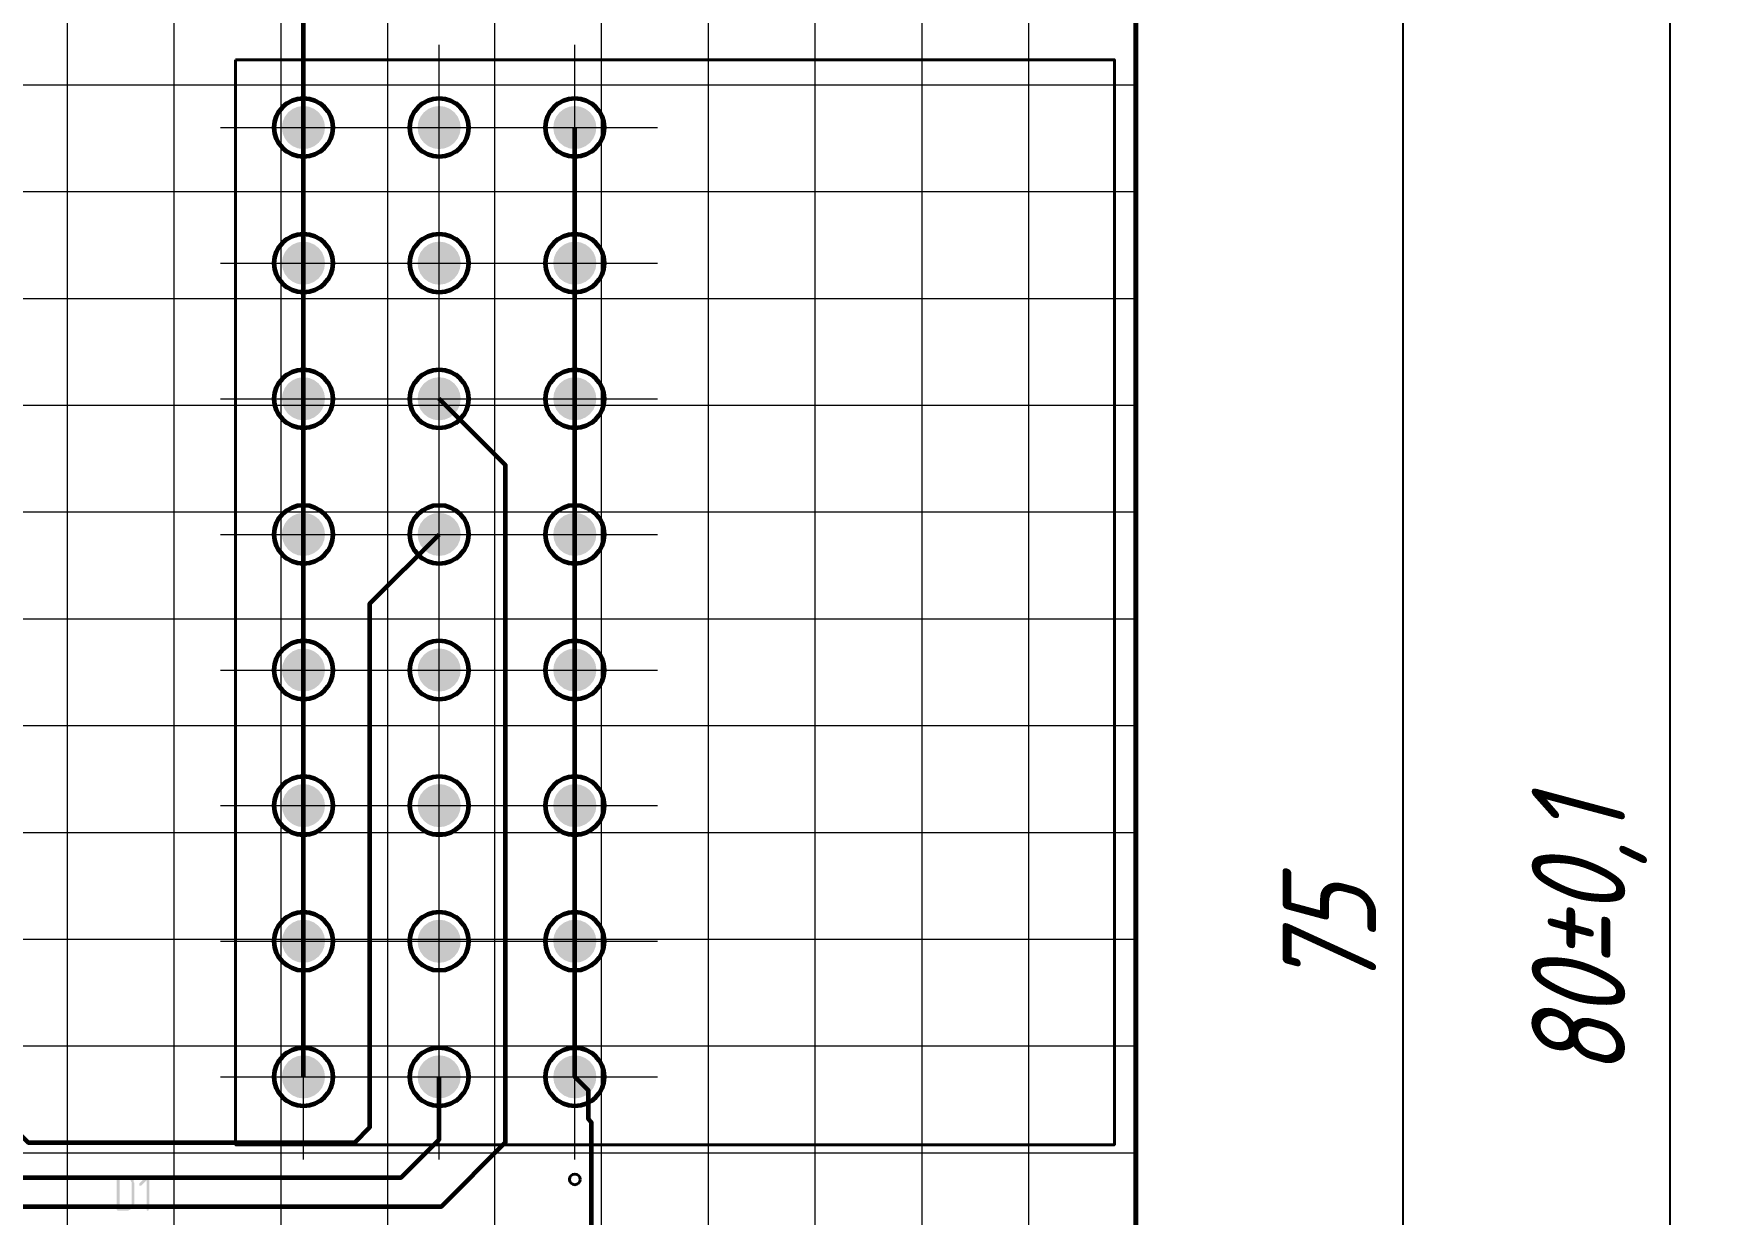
# Paper-space layout 'Layout1' of a CAD drawing. Extents: x -1 to 840, y -1 to 593.
# Drawn here: x 308.1 to 371.3, y 400.9 to 445.1 of the extents above; entities that cross this region are included whole.
import ezdxf

# ---------------------------------------------------------------- set-up
doc = ezdxf.new("R2010")
doc.units = 0
doc.header["$MEASUREMENT"] = 0
doc.layers.get('0').update_dxf_attribs({"linetype": 'CONTINUOUS', "lineweight": 15})
doc.layers.get('DEFPOINTS').update_dxf_attribs({"linetype": 'CONTINUOUS'})
doc.layers.add('PDF _Геометрия', color=7, linetype='CONTINUOUS')
doc.layers.add('PDF _Сплошная заливка', color=7, linetype='CONTINUOUS')
doc.styles.add('GOST type A0', font='', dxfattribs={"oblique": 15, "height": 3.5})
doc.styles.get('GOST type A0').set_extended_font_data('GOST type A')
doc.dimstyles.new('ГОСТ type A', dxfattribs={"dimtxt": 3.5, "dimasz": 3, "dimexe": 2, "dimexo": 0, "dimgap": 1, "dimtad": 1, "dimtoh": 1, "dimtxsty": 'GOST type A0', "dimcen": 0, "dimazin": 2, "dimtfac": 1, "dimtmove": 0, "dimatfit": 3, "dimfxl": 1, "dimarcsym": 0})

# ---------------------------------------------------------------- blocks, each defined once
blk = doc.blocks.new('*D20')
at = {"color": 0, "lineweight": -2, "transparency": 16777216}
for p, q in [((344.334, 486.187), (361.334, 486.187)), ((359.334, 483.187), (359.334, 339.188)), ((344.334, 336.188), (361.334, 336.188))]:
    blk.add_line(p, q, dxfattribs=at)
at = {"color": 0, "transparency": 16777216}
for points in [[(358.834, 483.187), (359.834, 483.187), (359.334, 486.187)], [(358.834, 339.188), (359.834, 339.188), (359.334, 336.188)]]:
    blk.add_solid(points, dxfattribs=at)
at = {"layer": 'DEFPOINTS', "color": 0, "transparency": 16777216}
for p in [(344.334, 486.187), (344.334, 336.188), (359.334, 336.188)]:
    blk.add_point(p, dxfattribs=at)
at = {"color": 0, "transparency": 16777216, "insert": (356.584, 411.188), "char_height": 3.5, "attachment_point": 5, "rotation": 90, "style": 'GOST type A0'}
blk.add_mtext('75', dxfattribs=at)
blk = doc.blocks.new('*D21')
at = {"color": 0, "lineweight": -2, "transparency": 16777216}
for p, q in [((349.334, 491.187), (371.334, 491.187)), ((369.334, 488.187), (369.334, 334.188)), ((349.334, 331.188), (371.334, 331.188))]:
    blk.add_line(p, q, dxfattribs=at)
at = {"color": 0, "transparency": 16777216}
for points in [[(368.834, 488.187), (369.834, 488.187), (369.334, 491.187)], [(368.834, 334.188), (369.834, 334.188), (369.334, 331.188)]]:
    blk.add_solid(points, dxfattribs=at)
at = {"layer": 'DEFPOINTS', "color": 0, "transparency": 16777216}
for p in [(349.334, 491.187), (349.334, 331.188), (369.334, 331.188)]:
    blk.add_point(p, dxfattribs=at)
at = {"color": 0, "transparency": 16777216, "insert": (366.322, 411.188), "char_height": 3.5, "attachment_point": 5, "rotation": 90, "style": 'GOST type A0'}
blk.add_mtext('80±0,1', dxfattribs=at)

psp = doc.layouts.get("Layout1")

# ---------------------------------------------------------------- hatches: boundary and pattern name
at = {"layer": 'PDF _Сплошная заливка', "true_color": 0xffffff, "transparency": 33554559}
for points in [[(317.362, 441.587), (317.389, 441.796), (317.47, 441.991), (317.598, 442.158), (317.765, 442.286), (317.96, 442.367), (318.169, 442.394), (318.169, 441.587)], [(322.443, 441.587), (322.47, 441.796), (322.551, 441.991), (322.679, 442.158), (322.846, 442.286), (323.041, 442.367), (323.25, 442.394), (323.25, 441.587)], [(327.524, 441.587), (327.551, 441.796), (327.632, 441.991), (327.76, 442.158), (327.927, 442.286), (328.122, 442.367), (328.331, 442.394), (328.331, 441.587)], [(318.976, 441.587), (318.948, 441.379), (318.868, 441.184), (318.739, 441.017), (318.572, 440.889), (318.378, 440.808), (318.169, 440.781), (318.169, 441.587)], [(324.057, 441.587), (324.029, 441.379), (323.949, 441.184), (323.82, 441.017), (323.653, 440.889), (323.459, 440.808), (323.25, 440.781), (323.25, 441.587)], [(329.138, 441.587), (329.11, 441.379), (329.03, 441.184), (328.901, 441.017), (328.734, 440.889), (328.539, 440.808), (328.331, 440.781), (328.331, 441.587)], [(317.362, 436.507), (317.389, 436.716), (317.47, 436.911), (317.598, 437.078), (317.765, 437.206), (317.96, 437.287), (318.169, 437.314), (318.169, 436.507)], [(322.443, 436.507), (322.47, 436.716), (322.551, 436.911), (322.679, 437.078), (322.846, 437.206), (323.041, 437.287), (323.25, 437.314), (323.25, 436.507)], [(327.524, 436.507), (327.551, 436.716), (327.632, 436.911), (327.76, 437.078), (327.927, 437.206), (328.122, 437.287), (328.331, 437.314), (328.331, 436.507)], [(318.976, 436.507), (318.948, 436.299), (318.868, 436.104), (318.739, 435.937), (318.572, 435.809), (318.378, 435.728), (318.169, 435.701), (318.169, 436.507)], [(324.057, 436.507), (324.029, 436.299), (323.949, 436.104), (323.82, 435.937), (323.653, 435.809), (323.459, 435.728), (323.25, 435.701), (323.25, 436.507)], [(329.138, 436.507), (329.11, 436.299), (329.03, 436.104), (328.901, 435.937), (328.734, 435.809), (328.539, 435.728), (328.331, 435.701), (328.331, 436.507)], [(317.362, 431.427), (317.389, 431.636), (317.47, 431.831), (317.598, 431.998), (317.765, 432.126), (317.96, 432.207), (318.169, 432.234), (318.169, 431.427)], [(322.443, 431.427), (322.47, 431.636), (322.551, 431.831), (322.679, 431.998), (322.846, 432.126), (323.041, 432.207), (323.25, 432.234), (323.25, 431.427)], [(327.524, 431.427), (327.551, 431.636), (327.632, 431.831), (327.76, 431.998), (327.927, 432.126), (328.122, 432.207), (328.331, 432.234), (328.331, 431.427)], [(318.976, 431.427), (318.948, 431.219), (318.868, 431.024), (318.739, 430.857), (318.572, 430.729), (318.378, 430.648), (318.169, 430.621), (318.169, 431.427)], [(324.057, 431.427), (324.029, 431.219), (323.949, 431.024), (323.82, 430.857), (323.653, 430.729), (323.459, 430.648), (323.25, 430.621), (323.25, 431.427)], [(329.138, 431.427), (329.11, 431.219), (329.03, 431.024), (328.901, 430.857), (328.734, 430.729), (328.539, 430.648), (328.331, 430.621), (328.331, 431.427)], [(317.362, 426.347), (317.389, 426.556), (317.47, 426.751), (317.598, 426.918), (317.765, 427.046), (317.96, 427.127), (318.169, 427.154), (318.169, 426.347)], [(322.443, 426.347), (322.47, 426.556), (322.551, 426.751), (322.679, 426.918), (322.846, 427.046), (323.041, 427.127), (323.25, 427.154), (323.25, 426.347)], [(327.524, 426.347), (327.551, 426.556), (327.632, 426.751), (327.76, 426.918), (327.927, 427.046), (328.122, 427.127), (328.331, 427.154), (328.331, 426.347)], [(318.976, 426.347), (318.948, 426.139), (318.868, 425.944), (318.739, 425.777), (318.572, 425.649), (318.378, 425.568), (318.169, 425.541), (318.169, 426.347)], [(324.057, 426.347), (324.029, 426.139), (323.949, 425.944), (323.82, 425.777), (323.653, 425.649), (323.459, 425.568), (323.25, 425.541), (323.25, 426.347)], [(329.138, 426.347), (329.11, 426.139), (329.03, 425.944), (328.901, 425.777), (328.734, 425.649), (328.539, 425.568), (328.331, 425.541), (328.331, 426.347)], [(317.362, 421.267), (317.389, 421.476), (317.47, 421.671), (317.598, 421.838), (317.765, 421.966), (317.96, 422.047), (318.169, 422.074), (318.169, 421.267)], [(322.443, 421.267), (322.47, 421.476), (322.551, 421.671), (322.679, 421.838), (322.846, 421.966), (323.041, 422.047), (323.25, 422.074), (323.25, 421.267)], [(327.524, 421.267), (327.551, 421.476), (327.632, 421.671), (327.76, 421.838), (327.927, 421.966), (328.122, 422.047), (328.331, 422.074), (328.331, 421.267)], [(318.976, 421.267), (318.948, 421.059), (318.868, 420.864), (318.739, 420.697), (318.572, 420.569), (318.378, 420.488), (318.169, 420.461), (318.169, 421.267)], [(324.057, 421.267), (324.029, 421.059), (323.949, 420.864), (323.82, 420.697), (323.653, 420.569), (323.459, 420.488), (323.25, 420.461), (323.25, 421.267)], [(329.138, 421.267), (329.11, 421.059), (329.03, 420.864), (328.901, 420.697), (328.734, 420.569), (328.539, 420.488), (328.331, 420.461), (328.331, 421.267)], [(317.362, 416.187), (317.389, 416.396), (317.47, 416.591), (317.598, 416.758), (317.765, 416.886), (317.96, 416.967), (318.169, 416.994), (318.169, 416.187)], [(322.443, 416.187), (322.47, 416.396), (322.551, 416.591), (322.679, 416.758), (322.846, 416.886), (323.041, 416.967), (323.25, 416.994), (323.25, 416.187)], [(327.524, 416.187), (327.551, 416.396), (327.632, 416.591), (327.76, 416.758), (327.927, 416.886), (328.122, 416.967), (328.331, 416.994), (328.331, 416.187)], [(318.976, 416.187), (318.948, 415.979), (318.868, 415.784), (318.739, 415.617), (318.572, 415.489), (318.378, 415.408), (318.169, 415.381), (318.169, 416.187)], [(324.057, 416.187), (324.029, 415.979), (323.949, 415.784), (323.82, 415.617), (323.653, 415.489), (323.459, 415.408), (323.25, 415.381), (323.25, 416.187)], [(329.138, 416.187), (329.11, 415.979), (329.03, 415.784), (328.901, 415.617), (328.734, 415.489), (328.539, 415.408), (328.331, 415.381), (328.331, 416.187)], [(317.362, 411.107), (317.389, 411.316), (317.47, 411.511), (317.598, 411.678), (317.765, 411.806), (317.96, 411.887), (318.169, 411.914), (318.169, 411.107)], [(322.443, 411.107), (322.47, 411.316), (322.551, 411.511), (322.679, 411.678), (322.846, 411.806), (323.041, 411.887), (323.25, 411.914), (323.25, 411.107)], [(327.524, 411.107), (327.551, 411.316), (327.632, 411.511), (327.76, 411.678), (327.927, 411.806), (328.122, 411.887), (328.331, 411.914), (328.331, 411.107)], [(318.976, 411.107), (318.948, 410.899), (318.868, 410.704), (318.739, 410.537), (318.572, 410.409), (318.378, 410.328), (318.169, 410.301), (318.169, 411.107)], [(324.057, 411.107), (324.029, 410.899), (323.949, 410.704), (323.82, 410.537), (323.653, 410.409), (323.459, 410.328), (323.25, 410.301), (323.25, 411.107)], [(329.138, 411.107), (329.11, 410.899), (329.03, 410.704), (328.901, 410.537), (328.734, 410.409), (328.539, 410.328), (328.331, 410.301), (328.331, 411.107)], [(317.362, 406.027), (317.389, 406.236), (317.47, 406.431), (317.598, 406.598), (317.765, 406.726), (317.96, 406.807), (318.169, 406.834), (318.169, 406.027)], [(322.443, 406.027), (322.47, 406.236), (322.551, 406.431), (322.679, 406.598), (322.846, 406.726), (323.041, 406.807), (323.25, 406.834), (323.25, 406.027)], [(327.524, 406.027), (327.551, 406.236), (327.632, 406.431), (327.76, 406.598), (327.927, 406.726), (328.122, 406.807), (328.331, 406.834), (328.331, 406.027)], [(318.976, 406.027), (318.948, 405.819), (318.868, 405.624), (318.739, 405.457), (318.572, 405.329), (318.378, 405.248), (318.169, 405.221), (318.169, 406.027)], [(324.057, 406.027), (324.029, 405.819), (323.949, 405.624), (323.82, 405.457), (323.653, 405.329), (323.459, 405.248), (323.25, 405.221), (323.25, 406.027)], [(329.138, 406.027), (329.11, 405.819), (329.03, 405.624), (328.901, 405.457), (328.734, 405.329), (328.539, 405.248), (328.331, 405.221), (328.331, 406.027)]]:
    psp.add_hatch(color=7, dxfattribs=at).paths.add_polyline_path(points)
at = {"layer": 'PDF _Сплошная заливка', "transparency": 33554559}
for points in [[(318.169, 441.587), (318.169, 442.394), (318.378, 442.367), (318.572, 442.286), (318.739, 442.158), (318.868, 441.991), (318.948, 441.796), (318.976, 441.587)], [(323.25, 441.587), (323.25, 442.394), (323.459, 442.367), (323.653, 442.286), (323.82, 442.158), (323.949, 441.991), (324.029, 441.796), (324.057, 441.587)], [(328.331, 441.587), (328.331, 442.394), (328.539, 442.367), (328.734, 442.286), (328.901, 442.158), (329.03, 441.991), (329.11, 441.796), (329.138, 441.587)], [(318.169, 441.587), (318.169, 440.781), (317.96, 440.808), (317.765, 440.889), (317.598, 441.017), (317.47, 441.184), (317.389, 441.379), (317.362, 441.587)], [(323.25, 441.587), (323.25, 440.781), (323.041, 440.808), (322.846, 440.889), (322.679, 441.017), (322.551, 441.184), (322.47, 441.379), (322.443, 441.587)], [(328.331, 441.587), (328.331, 440.781), (328.122, 440.808), (327.927, 440.889), (327.76, 441.017), (327.632, 441.184), (327.551, 441.379), (327.524, 441.587)], [(318.169, 436.507), (318.169, 437.314), (318.378, 437.287), (318.572, 437.206), (318.739, 437.078), (318.868, 436.911), (318.948, 436.716), (318.976, 436.507)], [(323.25, 436.507), (323.25, 437.314), (323.459, 437.287), (323.653, 437.206), (323.82, 437.078), (323.949, 436.911), (324.029, 436.716), (324.057, 436.507)], [(328.331, 436.507), (328.331, 437.314), (328.539, 437.287), (328.734, 437.206), (328.901, 437.078), (329.03, 436.911), (329.11, 436.716), (329.138, 436.507)], [(318.169, 436.507), (318.169, 435.701), (317.96, 435.728), (317.765, 435.809), (317.598, 435.937), (317.47, 436.104), (317.389, 436.299), (317.362, 436.507)], [(323.25, 436.507), (323.25, 435.701), (323.041, 435.728), (322.846, 435.809), (322.679, 435.937), (322.551, 436.104), (322.47, 436.299), (322.443, 436.507)], [(328.331, 436.507), (328.331, 435.701), (328.122, 435.728), (327.927, 435.809), (327.76, 435.937), (327.632, 436.104), (327.551, 436.299), (327.524, 436.507)], [(318.169, 431.427), (318.169, 432.234), (318.378, 432.207), (318.572, 432.126), (318.739, 431.998), (318.868, 431.831), (318.948, 431.636), (318.976, 431.427)], [(323.25, 431.427), (323.25, 432.234), (323.459, 432.207), (323.653, 432.126), (323.82, 431.998), (323.949, 431.831), (324.029, 431.636), (324.057, 431.427)], [(328.331, 431.427), (328.331, 432.234), (328.539, 432.207), (328.734, 432.126), (328.901, 431.998), (329.03, 431.831), (329.11, 431.636), (329.138, 431.427)], [(318.169, 431.427), (318.169, 430.621), (317.96, 430.648), (317.765, 430.729), (317.598, 430.857), (317.47, 431.024), (317.389, 431.219), (317.362, 431.427)], [(323.25, 431.427), (323.25, 430.621), (323.041, 430.648), (322.846, 430.729), (322.679, 430.857), (322.551, 431.024), (322.47, 431.219), (322.443, 431.427)], [(328.331, 431.427), (328.331, 430.621), (328.122, 430.648), (327.927, 430.729), (327.76, 430.857), (327.632, 431.024), (327.551, 431.219), (327.524, 431.427)], [(318.169, 426.347), (318.169, 427.154), (318.378, 427.127), (318.572, 427.046), (318.739, 426.918), (318.868, 426.751), (318.948, 426.556), (318.976, 426.347)], [(323.25, 426.347), (323.25, 427.154), (323.459, 427.127), (323.653, 427.046), (323.82, 426.918), (323.949, 426.751), (324.029, 426.556), (324.057, 426.347)], [(328.331, 426.347), (328.331, 427.154), (328.539, 427.127), (328.734, 427.046), (328.901, 426.918), (329.03, 426.751), (329.11, 426.556), (329.138, 426.347)], [(318.169, 426.347), (318.169, 425.541), (317.96, 425.568), (317.765, 425.649), (317.598, 425.777), (317.47, 425.944), (317.389, 426.139), (317.362, 426.347)], [(323.25, 426.347), (323.25, 425.541), (323.041, 425.568), (322.846, 425.649), (322.679, 425.777), (322.551, 425.944), (322.47, 426.139), (322.443, 426.347)], [(328.331, 426.347), (328.331, 425.541), (328.122, 425.568), (327.927, 425.649), (327.76, 425.777), (327.632, 425.944), (327.551, 426.139), (327.524, 426.347)], [(318.169, 421.267), (318.169, 422.074), (318.378, 422.047), (318.572, 421.966), (318.739, 421.838), (318.868, 421.671), (318.948, 421.476), (318.976, 421.267)], [(323.25, 421.267), (323.25, 422.074), (323.459, 422.047), (323.653, 421.966), (323.82, 421.838), (323.949, 421.671), (324.029, 421.476), (324.057, 421.267)], [(328.331, 421.267), (328.331, 422.074), (328.539, 422.047), (328.734, 421.966), (328.901, 421.838), (329.03, 421.671), (329.11, 421.476), (329.138, 421.267)], [(318.169, 421.267), (318.169, 420.461), (317.96, 420.488), (317.765, 420.569), (317.598, 420.697), (317.47, 420.864), (317.389, 421.059), (317.362, 421.267)], [(323.25, 421.267), (323.25, 420.461), (323.041, 420.488), (322.846, 420.569), (322.679, 420.697), (322.551, 420.864), (322.47, 421.059), (322.443, 421.267)], [(328.331, 421.267), (328.331, 420.461), (328.122, 420.488), (327.927, 420.569), (327.76, 420.697), (327.632, 420.864), (327.551, 421.059), (327.524, 421.267)], [(318.169, 416.187), (318.169, 416.994), (318.378, 416.967), (318.572, 416.886), (318.739, 416.758), (318.868, 416.591), (318.948, 416.396), (318.976, 416.187)], [(323.25, 416.187), (323.25, 416.994), (323.459, 416.967), (323.653, 416.886), (323.82, 416.758), (323.949, 416.591), (324.029, 416.396), (324.057, 416.187)], [(328.331, 416.187), (328.331, 416.994), (328.539, 416.967), (328.734, 416.886), (328.901, 416.758), (329.03, 416.591), (329.11, 416.396), (329.138, 416.187)], [(318.169, 416.187), (318.169, 415.381), (317.96, 415.408), (317.765, 415.489), (317.598, 415.617), (317.47, 415.784), (317.389, 415.979), (317.362, 416.187)], [(323.25, 416.187), (323.25, 415.381), (323.041, 415.408), (322.846, 415.489), (322.679, 415.617), (322.551, 415.784), (322.47, 415.979), (322.443, 416.187)], [(328.331, 416.187), (328.331, 415.381), (328.122, 415.408), (327.927, 415.489), (327.76, 415.617), (327.632, 415.784), (327.551, 415.979), (327.524, 416.187)], [(318.169, 411.107), (318.169, 411.914), (318.378, 411.887), (318.572, 411.806), (318.739, 411.678), (318.868, 411.511), (318.948, 411.316), (318.976, 411.107)], [(323.25, 411.107), (323.25, 411.914), (323.459, 411.887), (323.653, 411.806), (323.82, 411.678), (323.949, 411.511), (324.029, 411.316), (324.057, 411.107)], [(328.331, 411.107), (328.331, 411.914), (328.539, 411.887), (328.734, 411.806), (328.901, 411.678), (329.03, 411.511), (329.11, 411.316), (329.138, 411.107)], [(318.169, 411.107), (318.169, 410.301), (317.96, 410.328), (317.765, 410.409), (317.598, 410.537), (317.47, 410.704), (317.389, 410.899), (317.362, 411.107)], [(323.25, 411.107), (323.25, 410.301), (323.041, 410.328), (322.846, 410.409), (322.679, 410.537), (322.551, 410.704), (322.47, 410.899), (322.443, 411.107)], [(328.331, 411.107), (328.331, 410.301), (328.122, 410.328), (327.927, 410.409), (327.76, 410.537), (327.632, 410.704), (327.551, 410.899), (327.524, 411.107)], [(318.169, 406.027), (318.169, 406.834), (318.378, 406.807), (318.572, 406.726), (318.739, 406.598), (318.868, 406.431), (318.948, 406.236), (318.976, 406.027)], [(323.25, 406.027), (323.25, 406.834), (323.459, 406.807), (323.653, 406.726), (323.82, 406.598), (323.949, 406.431), (324.029, 406.236), (324.057, 406.027)], [(328.331, 406.027), (328.331, 406.834), (328.539, 406.807), (328.734, 406.726), (328.901, 406.598), (329.03, 406.431), (329.11, 406.236), (329.138, 406.027)], [(318.169, 406.027), (318.169, 405.221), (317.96, 405.248), (317.765, 405.329), (317.598, 405.457), (317.47, 405.624), (317.389, 405.819), (317.362, 406.027)], [(323.25, 406.027), (323.25, 405.221), (323.041, 405.248), (322.846, 405.329), (322.679, 405.457), (322.551, 405.624), (322.47, 405.819), (322.443, 406.027)], [(328.331, 406.027), (328.331, 405.221), (328.122, 405.248), (327.927, 405.329), (327.76, 405.457), (327.632, 405.624), (327.551, 405.819), (327.524, 406.027)], [(312.348, 402.306), (312.348, 402.306), (312.373, 402.306), (312.373, 402.306), (312.373, 402.306), (312.373, 402.281), (312.399, 402.281), (312.399, 401.061), (312.399, 401.061), (312.373, 401.061), (312.373, 401.036), (312.373, 401.036), (312.373, 401.036), (312.373, 401.036), (312.348, 401.011), (312.348, 401.011), (312.348, 401.011), (312.322, 401.011), (312.322, 401.011), (312.297, 401.036), (312.297, 401.036), (312.297, 401.036), (312.297, 401.036), (312.297, 401.061), (312.297, 402.154), (312.094, 401.95), (312.094, 401.95), (312.094, 401.95), (312.068, 401.95), (312.068, 401.95), (312.068, 401.95), (312.043, 401.95), (312.043, 401.95), (312.018, 401.95), (312.018, 401.95), (312.018, 401.976), (312.018, 401.976), (312.018, 402.001), (312.018, 402.001), (312.018, 402.001), (312.018, 402.001), (312.018, 402.027), (312.297, 402.306), (312.297, 402.306), (312.322, 402.306), (312.322, 402.306), (312.348, 402.331), (312.348, 402.331)]]:
    psp.add_hatch(color=256, dxfattribs=at).paths.add_polyline_path(points)
h = psp.add_hatch(color=256, dxfattribs=at)
h.paths.add_polyline_path([(311.56, 402.23), (311.281, 402.23), (311.281, 401.112), (311.56, 401.112), (311.586, 401.112), (311.586, 401.112), (311.611, 401.138), (311.636, 401.138), (311.662, 401.138), (311.687, 401.163), (311.687, 401.163), (311.687, 401.163), (311.687, 401.188), (311.713, 401.214), (311.713, 401.214), (311.738, 401.239), (311.738, 401.265), (311.738, 401.29), (311.738, 402.027), (311.738, 402.052), (311.738, 402.052), (311.738, 402.077), (311.738, 402.077), (311.713, 402.103), (311.713, 402.128), (311.687, 402.154), (311.687, 402.179), (311.687, 402.179), (311.662, 402.179), (311.662, 402.179), (311.636, 402.204), (311.611, 402.204), (311.611, 402.23), (311.586, 402.23)], flags=0)
h.paths.add_polyline_path([(311.56, 402.306), (311.586, 402.306), (311.611, 402.306), (311.636, 402.306), (311.687, 402.281), (311.713, 402.255), (311.738, 402.23), (311.738, 402.23), (311.738, 402.23), (311.763, 402.23), (311.763, 402.204), (311.789, 402.179), (311.814, 402.154), (311.814, 402.128), (311.814, 402.077), (311.84, 402.052), (311.84, 402.052), (311.84, 401.29), (311.84, 401.29), (311.84, 401.29), (311.84, 401.29), (311.84, 401.265), (311.814, 401.265), (311.814, 401.239), (311.814, 401.188), (311.789, 401.163), (311.763, 401.138), (311.738, 401.112), (311.738, 401.087), (311.738, 401.087), (311.713, 401.087), (311.687, 401.061), (311.662, 401.036), (311.636, 401.036), (311.586, 401.011), (311.56, 401.011), (311.205, 401.011), (311.205, 401.011), (311.205, 401.036), (311.179, 401.036), (311.179, 401.036), (311.179, 401.036), (311.179, 401.061), (311.179, 402.281), (311.179, 402.281), (311.179, 402.281), (311.179, 402.281), (311.179, 402.306), (311.179, 402.306), (311.205, 402.306), (311.205, 402.306), (311.23, 402.331), (311.56, 402.331)], flags=0)

# ---------------------------------------------------------------- linework, layer by layer
at = {"layer": 'PDF _Геометрия', "lineweight": 20}
for points in [[(106.809, 331.188), (109.29, 331.188), (349.334, 331.188), (349.334, 491.187), (109.29, 491.187)], [(108.05, 331.188), (109.29, 331.188), (109.29, 491.187), (349.334, 491.187), (349.334, 331.188)], [(309.327, 328.708), (309.327, 331.188), (309.327, 491.187)], [(313.328, 329.948), (313.328, 331.188), (313.328, 491.187)], [(317.329, 328.708), (317.329, 331.188), (317.329, 491.187)], [(321.329, 329.948), (321.329, 331.188), (321.329, 491.187)], [(325.33, 328.708), (325.33, 331.188), (325.33, 491.187)], [(329.331, 329.948), (329.331, 331.188), (329.331, 491.187)], [(333.332, 328.708), (333.332, 331.188), (333.332, 491.187)], [(337.332, 329.948), (337.332, 331.188), (337.332, 491.187)], [(341.333, 328.708), (341.333, 331.188), (341.333, 491.187)], [(345.334, 329.948), (345.334, 331.188), (345.334, 491.187)], [(318.169, 438.488), (318.169, 444.687)], [(318.169, 438.788), (318.169, 444.387)], [(323.25, 438.488), (323.25, 444.687)], [(323.25, 438.788), (323.25, 444.387)], [(328.331, 438.488), (328.331, 444.687)], [(328.331, 438.788), (328.331, 444.387)], [(106.809, 443.188), (109.29, 443.188), (349.334, 443.188)], [(315.068, 441.587), (321.269, 441.587)], [(315.368, 441.587), (320.969, 441.587)], [(320.149, 441.587), (326.35, 441.587)], [(320.449, 441.587), (326.05, 441.587)], [(325.23, 441.587), (331.431, 441.587)], [(325.53, 441.587), (331.131, 441.587)], [(108.05, 439.188), (109.29, 439.188), (349.334, 439.188)], [(318.169, 433.408), (318.169, 439.607)], [(318.169, 433.708), (318.169, 439.307)], [(323.25, 433.408), (323.25, 439.607)], [(323.25, 433.708), (323.25, 439.307)], [(328.331, 433.408), (328.331, 439.607)], [(328.331, 433.708), (328.331, 439.307)], [(315.068, 436.507), (321.269, 436.507)], [(315.368, 436.507), (320.969, 436.507)], [(320.149, 436.507), (326.35, 436.507)], [(320.449, 436.507), (326.05, 436.507)], [(325.23, 436.507), (331.431, 436.507)], [(325.53, 436.507), (331.131, 436.507)], [(106.809, 435.187), (109.29, 435.187), (349.334, 435.187)], [(318.169, 428.328), (318.169, 434.528)], [(318.169, 428.628), (318.169, 434.227)], [(323.25, 428.328), (323.25, 434.528)], [(323.25, 428.628), (323.25, 434.227)], [(328.331, 428.328), (328.331, 434.528)], [(328.331, 428.628), (328.331, 434.227)], [(108.05, 431.187), (109.29, 431.187), (349.334, 431.187)], [(315.068, 431.427), (321.269, 431.427)], [(315.368, 431.427), (320.969, 431.427)], [(320.149, 431.427), (326.35, 431.427)], [(320.449, 431.427), (326.05, 431.427)], [(325.23, 431.427), (331.431, 431.427)], [(325.53, 431.427), (331.131, 431.427)], [(318.169, 423.248), (318.169, 429.448)], [(318.169, 423.548), (318.169, 429.147)], [(323.25, 423.248), (323.25, 429.448)], [(323.25, 423.548), (323.25, 429.147)], [(328.331, 423.248), (328.331, 429.448)], [(328.331, 423.548), (328.331, 429.147)], [(106.809, 427.187), (109.29, 427.187), (349.334, 427.187)], [(315.068, 426.347), (321.269, 426.347)], [(315.368, 426.347), (320.969, 426.347)], [(320.149, 426.347), (326.35, 426.347)], [(320.449, 426.347), (326.05, 426.347)], [(325.23, 426.347), (331.431, 426.347)], [(325.53, 426.347), (331.131, 426.347)], [(318.169, 418.168), (318.169, 424.368)], [(318.169, 418.468), (318.169, 424.067)], [(323.25, 418.168), (323.25, 424.368)], [(323.25, 418.468), (323.25, 424.067)], [(328.331, 418.168), (328.331, 424.368)], [(328.331, 418.468), (328.331, 424.067)], [(108.05, 423.187), (109.29, 423.187), (349.334, 423.187)], [(315.068, 421.267), (321.269, 421.267)], [(315.368, 421.267), (320.969, 421.267)], [(320.149, 421.267), (326.35, 421.267)], [(320.449, 421.267), (326.05, 421.267)], [(325.23, 421.267), (331.431, 421.267)], [(325.53, 421.267), (331.131, 421.267)], [(106.809, 419.187), (109.29, 419.187), (349.334, 419.187)], [(318.169, 413.088), (318.169, 419.288)], [(318.169, 413.388), (318.169, 418.987)], [(323.25, 413.088), (323.25, 419.288)], [(323.25, 413.388), (323.25, 418.987)], [(328.331, 413.088), (328.331, 419.288)], [(328.331, 413.388), (328.331, 418.987)], [(315.068, 416.187), (321.269, 416.187)], [(315.368, 416.187), (320.969, 416.187)], [(320.149, 416.187), (326.35, 416.187)], [(320.449, 416.187), (326.05, 416.187)], [(325.23, 416.187), (331.431, 416.187)], [(325.53, 416.187), (331.131, 416.187)], [(108.05, 415.187), (109.29, 415.187), (349.334, 415.187)], [(318.169, 408.008), (318.169, 414.208)], [(318.169, 408.308), (318.169, 413.907)], [(323.25, 408.008), (323.25, 414.208)], [(323.25, 408.308), (323.25, 413.907)], [(328.331, 408.008), (328.331, 414.208)], [(328.331, 408.308), (328.331, 413.907)], [(106.809, 411.187), (109.29, 411.187), (349.334, 411.187)], [(315.068, 411.107), (321.269, 411.107)], [(315.368, 411.107), (320.969, 411.107)], [(320.149, 411.107), (326.35, 411.107)], [(320.449, 411.107), (326.05, 411.107)], [(325.23, 411.107), (331.431, 411.107)], [(325.53, 411.107), (331.131, 411.107)], [(318.169, 402.928), (318.169, 409.128)], [(318.169, 403.228), (318.169, 408.827)], [(323.25, 402.928), (323.25, 409.128)], [(323.25, 403.228), (323.25, 408.827)], [(328.331, 402.928), (328.331, 409.128)], [(328.331, 403.228), (328.331, 408.827)], [(108.05, 407.187), (109.29, 407.187), (349.334, 407.187)], [(315.068, 406.027), (321.269, 406.027)], [(315.368, 406.027), (320.969, 406.027)], [(320.149, 406.027), (326.35, 406.027)], [(320.449, 406.027), (326.05, 406.027)], [(325.23, 406.027), (331.431, 406.027)], [(325.53, 406.027), (331.131, 406.027)], [(106.809, 403.187), (109.29, 403.187), (349.334, 403.187)]]:
    psp.add_lwpolyline(points, dxfattribs=at)
at = {"layer": 'PDF _Геометрия', "lineweight": 60}
for points in [[(109.29, 491.187), (109.29, 331.188), (349.334, 331.188), (349.334, 491.187)], [(349.334, 331.188), (109.29, 331.188), (349.334, 331.188), (349.334, 491.187)]]:
    psp.add_lwpolyline(points, close=True, dxfattribs=at)
for points in [[(349.334, 331.188), (349.334, 491.187)], [(318.169, 406.028), (318.169, 411.108), (318.169, 416.188), (318.169, 421.268), (318.169, 426.348), (318.169, 431.428), (318.169, 436.508), (318.169, 441.588), (318.169, 450.721), (320.629, 453.181), (320.629, 456.187), (320.629, 461.188)], [(328.957, 393.625), (328.957, 404.322), (328.838, 404.44), (328.838, 405.52), (328.331, 406.028), (328.331, 411.108), (328.331, 416.188), (328.331, 421.268), (328.331, 426.348), (328.331, 431.428), (328.331, 436.508), (328.331, 441.588)], [(284.322, 432.188), (297.437, 419.075), (301.15, 419.075), (301.708, 418.516), (301.708, 415.315), (300.358, 413.966), (298.101, 413.966), (297.467, 413.331), (297.467, 410.404), (305.612, 402.26), (321.829, 402.26), (323.25, 403.68), (323.25, 406.028)], [(299.565, 416.948), (297.671, 415.054), (297.085, 415.054), (296.379, 414.347), (296.379, 409.219), (304.428, 401.172), (323.332, 401.172), (325.741, 403.581), (325.741, 428.936), (323.25, 431.428)], [(299.565, 411.868), (307.862, 403.573), (320.093, 403.573), (320.66, 404.139), (320.66, 423.759), (323.25, 426.348)]]:
    psp.add_lwpolyline(points, dxfattribs=at)
at = {"layer": 'PDF _Геометрия', "lineweight": 40}
psp.add_lwpolyline([(315.628, 444.127), (348.534, 444.127), (348.534, 403.487), (315.628, 403.487)], close=True, dxfattribs=at)
at = {"layer": 'PDF _Геометрия', "lineweight": 60}
for centre in [(318.169, 441.587), (318.169, 441.587), (323.25, 441.587), (323.25, 441.587), (328.331, 441.587), (328.331, 441.587), (318.169, 436.507), (318.169, 436.507), (323.25, 436.507), (323.25, 436.507), (328.331, 436.507), (328.331, 436.507), (318.169, 431.427), (318.169, 431.427), (323.25, 431.427), (323.25, 431.427), (328.331, 431.427), (328.331, 431.427), (318.169, 426.347), (318.169, 426.347), (323.25, 426.347), (323.25, 426.347), (328.331, 426.347), (328.331, 426.347), (318.169, 421.267), (318.169, 421.267), (323.25, 421.267), (323.25, 421.267), (328.331, 421.267), (328.331, 421.267), (318.169, 416.187), (318.169, 416.187), (323.25, 416.187), (323.25, 416.187), (328.331, 416.187), (328.331, 416.187), (318.169, 411.107), (318.169, 411.107), (323.25, 411.107), (323.25, 411.107), (328.331, 411.107), (328.331, 411.107), (318.169, 406.027), (318.169, 406.027), (323.25, 406.027), (323.25, 406.027), (328.331, 406.027), (328.331, 406.027)]:
    psp.add_circle(centre, 1.1, dxfattribs=at)
at = {"layer": 'PDF _Геометрия', "lineweight": 40}
psp.add_circle((328.331, 402.187), 0.2, dxfattribs=at)

# ---------------------------------------------------------------- dimensions: what is measured, and where the dimension line sits
for base, p1, p2, text, picture, middle in [((369.334, 331.188), (349.334, 491.187), (349.334, 331.188), '80±0,1', '*D21', (366.322, 411.188)), ((359.334, 336.188), (344.334, 486.187), (344.334, 336.188), '75', '*D20', (356.584, 411.188))]:
    dim = psp.add_linear_dim(base=base, p1=p1, p2=p2, angle=90, text=text, dimstyle='ГОСТ type A')
    dim.commit()
    dim.dimension.update_dxf_attribs({"geometry": picture, "text_midpoint": middle})

doc.saveas('drawing.dxf')
